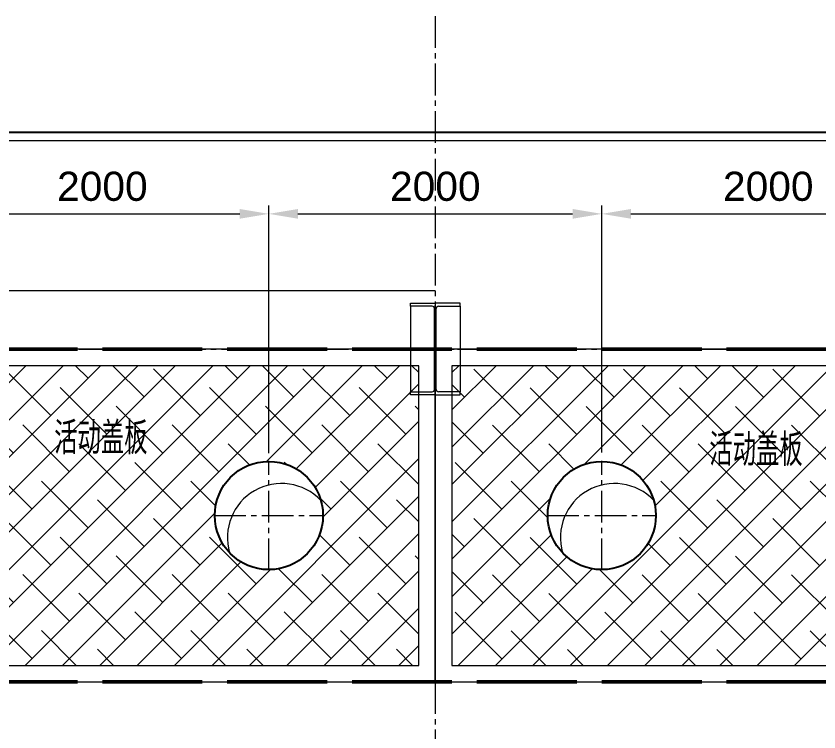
# Model space of a CAD drawing. Header units: millimetres. Extents: x 163705 to 1616509, y 81827 to 302547.
# Drawn here: x 1354222 to 1359045, y 147960 to 152260 of the extents above; entities that cross this region are included whole.
import ezdxf

# ---------------------------------------------------------------- set-up
doc = ezdxf.new("R2010")
doc.units = ezdxf.units.MM
doc.header["$LTSCALE"] = 10
doc.linetypes.add('ACAD_ISO02W100', pattern=[15, 12, -3])
doc.linetypes.add('CENTER2', pattern=[28.575, 19.05, -3.175, 3.175, -3.175])
for name, color, linetype, lineweight in [('1-中心线', 1, 'CENTER2', 0), ('1-剖面线', 8, 'Continuous', 0), ('1-填充', 8, 'Continuous', 18), ('1-护栏', 4, 'Continuous', 18), ('1-标注', 3, 'Continuous', 0), ('1-设备轮廓', 2, 'Continuous', 18), ('1-钢构', 6, 'Continuous', 0)]:
    doc.layers.add(name, color=color, linetype=linetype, lineweight=lineweight)
doc.styles.add('HZ', font='gbenor.shx', dxfattribs={"bigfont": 'gbcbig.shx'})
doc.styles.get("Standard").update_dxf_attribs({"font": 'arial.ttf'})
doc.dimstyles.new('AM_GB50$0', dxfattribs={"dimscale": 50, "dimtxt": 3.5, "dimasz": 3.5, "dimexe": 1, "dimexo": 1, "dimgap": 1.5, "dimtad": 1, "dimdsep": 46, "dimtxsty": 'Standard', "dimcen": 0, "dimclrd": 256, "dimclre": 256, "dimclrt": 2, "dimadec": 0, "dimazin": 2, "dimtp": 0.1, "dimtm": 0.1, "dimtfac": 0.71, "dimtdec": 3, "dimtmove": 0, "dimatfit": 3, "dimfxl": 0, "dimlwd": -1, "dimlwe": -1, "dimarcsym": 0})

# ---------------------------------------------------------------- blocks, each defined once
blk = doc.blocks.new('G$CEDFA10A2')
for p, q in [((0, 535), (0, 553)), ((0, 553), (150, 553)), ((131.5, 535), (0, 535)), ((0, 535), (0, 21)), ((300, 553), (150, 553)), ((168.5, 535), (300, 535)), ((300, 535), (300, 553)), ((300, 535), (300, 21)), ((144.5, 34), (144.5, 522)), ((155.5, 34), (155.5, 522)), ((0, 21), (131.5, 21)), ((0, 3), (0, 21)), ((150, 3), (0, 3)), ((150, 3), (300, 3)), ((300, 21), (168.5, 21)), ((300, 3), (300, 21))]:
    blk.add_line(p, q)
for centre, start, end in [((131.5, 522), 0, 90), ((168.5, 522), 90, 180), ((131.5, 34), 270, 0), ((168.5, 34), 180, 270)]:
    blk.add_arc(centre, 13, start, end)
at = {"layer": '1-中心线'}
for p, q in [((150, 0), (150, 556)), ((-3, 278), (303, 278))]:
    blk.add_line(p, q, dxfattribs=at)
blk.add_text('HC_SUPERPART', height=0.001).set_placement((150, 3))
blk = doc.blocks.new('G$CE8A1B22C')
blk.add_circle((328, 328), 325)
at = {"layer": '1-中心线'}
for p, q in [((328, 0), (328, 656)), ((0, 328), (656, 328))]:
    blk.add_line(p, q, dxfattribs=at)
at = {"layer": '1-剖面线'}
blk.add_arc((404.3, 195.4), 325, 43.5125, 196.2853, dxfattribs=at)
blk = doc.blocks.new('*D562')
at = {"layer": '1-标注', "transparency": 16777216}
for p, q in [((1353740.9, 149637.6), (1353740.9, 151121.6)), ((1355740.9, 149634.6), (1355740.9, 151121.6)), ((1353915.9, 151071.6), (1355565.9, 151071.6))]:
    blk.add_line(p, q, dxfattribs=at)
for points in [[(1353915.9, 151100.8), (1353915.9, 151042.5), (1353740.9, 151071.6)], [(1355565.9, 151100.8), (1355565.9, 151042.5), (1355740.9, 151071.6)]]:
    blk.add_solid(points, dxfattribs=at)
at = {"layer": 'Defpoints', "transparency": 16777216}
for p in [(1355740.9, 151071.6), (1353740.9, 149587.6), (1355740.9, 149584.6)]:
    blk.add_point(p, dxfattribs=at)
at = {"layer": '1-标注', "transparency": 16777216, "insert": (1354740.9, 151236), "char_height": 175, "attachment_point": 5}
blk.add_mtext('2000', dxfattribs=at)
blk = doc.blocks.new('*D563')
at = {"layer": '1-标注', "transparency": 16777216}
for p, q in [((1355740.9, 149634.6), (1355740.9, 151121.6)), ((1357740.9, 149637.6), (1357740.9, 151121.6)), ((1355915.9, 151071.6), (1357565.9, 151071.6))]:
    blk.add_line(p, q, dxfattribs=at)
for points in [[(1355915.9, 151100.8), (1355915.9, 151042.5), (1355740.9, 151071.6)], [(1357565.9, 151100.8), (1357565.9, 151042.5), (1357740.9, 151071.6)]]:
    blk.add_solid(points, dxfattribs=at)
at = {"layer": 'Defpoints', "transparency": 16777216}
for p in [(1357740.9, 151071.6), (1355740.9, 149584.6), (1357740.9, 149587.6)]:
    blk.add_point(p, dxfattribs=at)
at = {"layer": '1-标注', "transparency": 16777216, "insert": (1356740.9, 151236), "char_height": 175, "attachment_point": 5}
blk.add_mtext('2000', dxfattribs=at)
blk = doc.blocks.new('*D564')
at = {"layer": '1-标注', "transparency": 16777216}
for p, q in [((1357740.9, 149637.6), (1357740.9, 151121.6)), ((1359740.9, 149637.6), (1359740.9, 151121.6)), ((1357915.9, 151071.6), (1359565.9, 151071.6))]:
    blk.add_line(p, q, dxfattribs=at)
for points in [[(1357915.9, 151100.8), (1357915.9, 151042.5), (1357740.9, 151071.6)], [(1359565.9, 151100.8), (1359565.9, 151042.5), (1359740.9, 151071.6)]]:
    blk.add_solid(points, dxfattribs=at)
at = {"layer": 'Defpoints', "transparency": 16777216}
for p in [(1359740.9, 151071.6), (1357740.9, 149587.6), (1359740.9, 149587.6)]:
    blk.add_point(p, dxfattribs=at)
at = {"layer": '1-标注', "transparency": 16777216, "insert": (1358740.9, 151236), "char_height": 175, "attachment_point": 5}
blk.add_mtext('2000', dxfattribs=at)
blk = doc.blocks.new('A$C5A5F0ED2')
at = {"layer": '1-填充'}
h = blk.add_hatch(dxfattribs=at)
h.set_pattern_fill('ANSI38', color=256, scale=50)
h.paths.add_polyline_path([(100, 100), (5900, 100), (5900, 1900), (100, 1900)])
h.paths.add_polyline_path([(675, 1000, 1), (1325, 1000, 1)], flags=16)
h.paths.add_polyline_path([(3325, 1000, 0.677608), (2764.3, 776.2, 0.677608)], flags=16)
h.paths.add_polyline_path([(5325, 1000, 0.677608), (4764.3, 776.2, 0.677608)], flags=16)
for points in [[(0, 0), (6000, 0), (6000, 2000), (0, 2000)], [(100, 100), (5900, 100), (5900, 1900), (100, 1900)]]:
    blk.add_lwpolyline(points, close=True, dxfattribs=at)
for p in [(672, 672), (2672, 672), (4672, 672)]:
    blk.add_blockref('G$CE8A1B22C', p)
at = {"insert": (1646.2, 1491.9), "char_height": 194.57, "attachment_point": 1, "style": 'HZ'}
blk.add_mtext_dynamic_manual_height_columns('活动盖板', width=794.191, gutter_width=972.9, heights=[0], dxfattribs=at)
blk = doc.blocks.new('A$C642F63BD')
at = {"layer": '1-填充'}
h = blk.add_hatch(dxfattribs=at)
h.set_pattern_fill('ANSI38', color=256, scale=50)
h.set_pattern_definition([(45, (-1925, -0.0003), (-112.253, 112.253), []), (135, (-1925, -0.0003), (-336.7596, 112.253), [396.875, -238.125])])
h.paths.add_polyline_path([(100, 1900), (100, 100), (3975, 100), (3975, 1900)])
h.paths.add_polyline_path([(1400, 1000, 0.677608), (839.3, 776.2, 0.677608)], flags=16)
h.paths.add_polyline_path([(2750, 1000, 1), (3400, 1000, 1)], flags=16)
for points in [[(0, 0), (4075, 0), (4075, 2000), (0, 2000)], [(100, 100), (3975, 100), (3975, 1900), (100, 1900)]]:
    blk.add_lwpolyline(points, close=True, dxfattribs=at)
for p in [(747, 672), (2747, 672)]:
    blk.add_blockref('G$CE8A1B22C', p)
at = {"insert": (1785.7, 1562.8), "char_height": 194.57, "attachment_point": 1, "style": 'HZ'}
blk.add_mtext_dynamic_manual_height_columns('活动盖板', width=794.191, gutter_width=972.9, heights=[0], dxfattribs=at)

msp = doc.modelspace()

# ---------------------------------------------------------------- linework, layer by layer
msp.add_lwpolyline([(1347178.428, 141259.632), (1395803.428, 141259.632), (1395803.428, 151559.632), (1347178.428, 151559.632)], close=True)
at = {"layer": '1-中心线'}
for p, q in [((1356740.928, 152259.738), (1356740.928, 140559.499)), ((1345741.278, 151559.632), (1397741.203, 151559.632)), ((1345741.278, 150259.632), (1397741.203, 150259.632))]:
    msp.add_line(p, q, dxfattribs=at)
at = {"layer": '1-护栏'}
msp.add_lwpolyline([(1347228.428, 141309.632), (1395753.428, 141309.632), (1395753.428, 151509.632), (1347228.428, 151509.632)], close=True, dxfattribs=at)
msp.add_lwpolyline([(1356740.928, 150609.632), (1349940.928, 150609.632), (1349940.928, 142709.632), (1356740.928, 142709.632)], dxfattribs=at)
at = {"layer": '1-设备轮廓', "color": 5, "linetype": 'ACAD_ISO02W100', "lineweight": 50, "ltscale": 5}
for points in [[(1350240.928, 150259.632), (1393540.926, 150259.632)], [(1350240.928, 148259.632), (1393540.926, 148259.632)]]:
    msp.add_lwpolyline(points, dxfattribs=at)

# ---------------------------------------------------------------- block references
for name, p in [('A$C642F63BD', (1352665.928, 148259.632)), ('A$C5A5F0ED2', (1356740.929, 148259.632)), ('G$CE8A1B22C', (1355412.928, 148931.632)), ('G$CE8A1B22C', (1357412.928, 148931.643))]:
    msp.add_blockref(name, p)
at = {"layer": '1-钢构'}
msp.add_blockref('G$CEDFA10A2', (1356590.928, 149981.632), dxfattribs=at)

# ---------------------------------------------------------------- dimensions: what is measured, and where the dimension line sits
at = {"layer": '1-标注'}
for base, p1, p2, picture, middle in [((1355740.928, 151071.645), (1353740.928, 149587.643), (1355740.928, 149584.632), '*D562', (1354740.928, 151235.996)), ((1357740.928, 151071.645), (1355740.928, 149584.632), (1357740.928, 149587.643), '*D563', (1356740.928, 151235.996)), ((1359740.928, 151071.645), (1357740.928, 149587.643), (1359740.928, 149587.632), '*D564', (1358740.928, 151235.996))]:
    dim = msp.add_linear_dim(base=base, p1=p1, p2=p2, dimstyle='AM_GB50$0', override={"dimtmove": 1}, dxfattribs=at)
    dim.commit()
    dim.dimension.update_dxf_attribs({"geometry": picture, "text_midpoint": middle})

doc.saveas('drawing.dxf')
